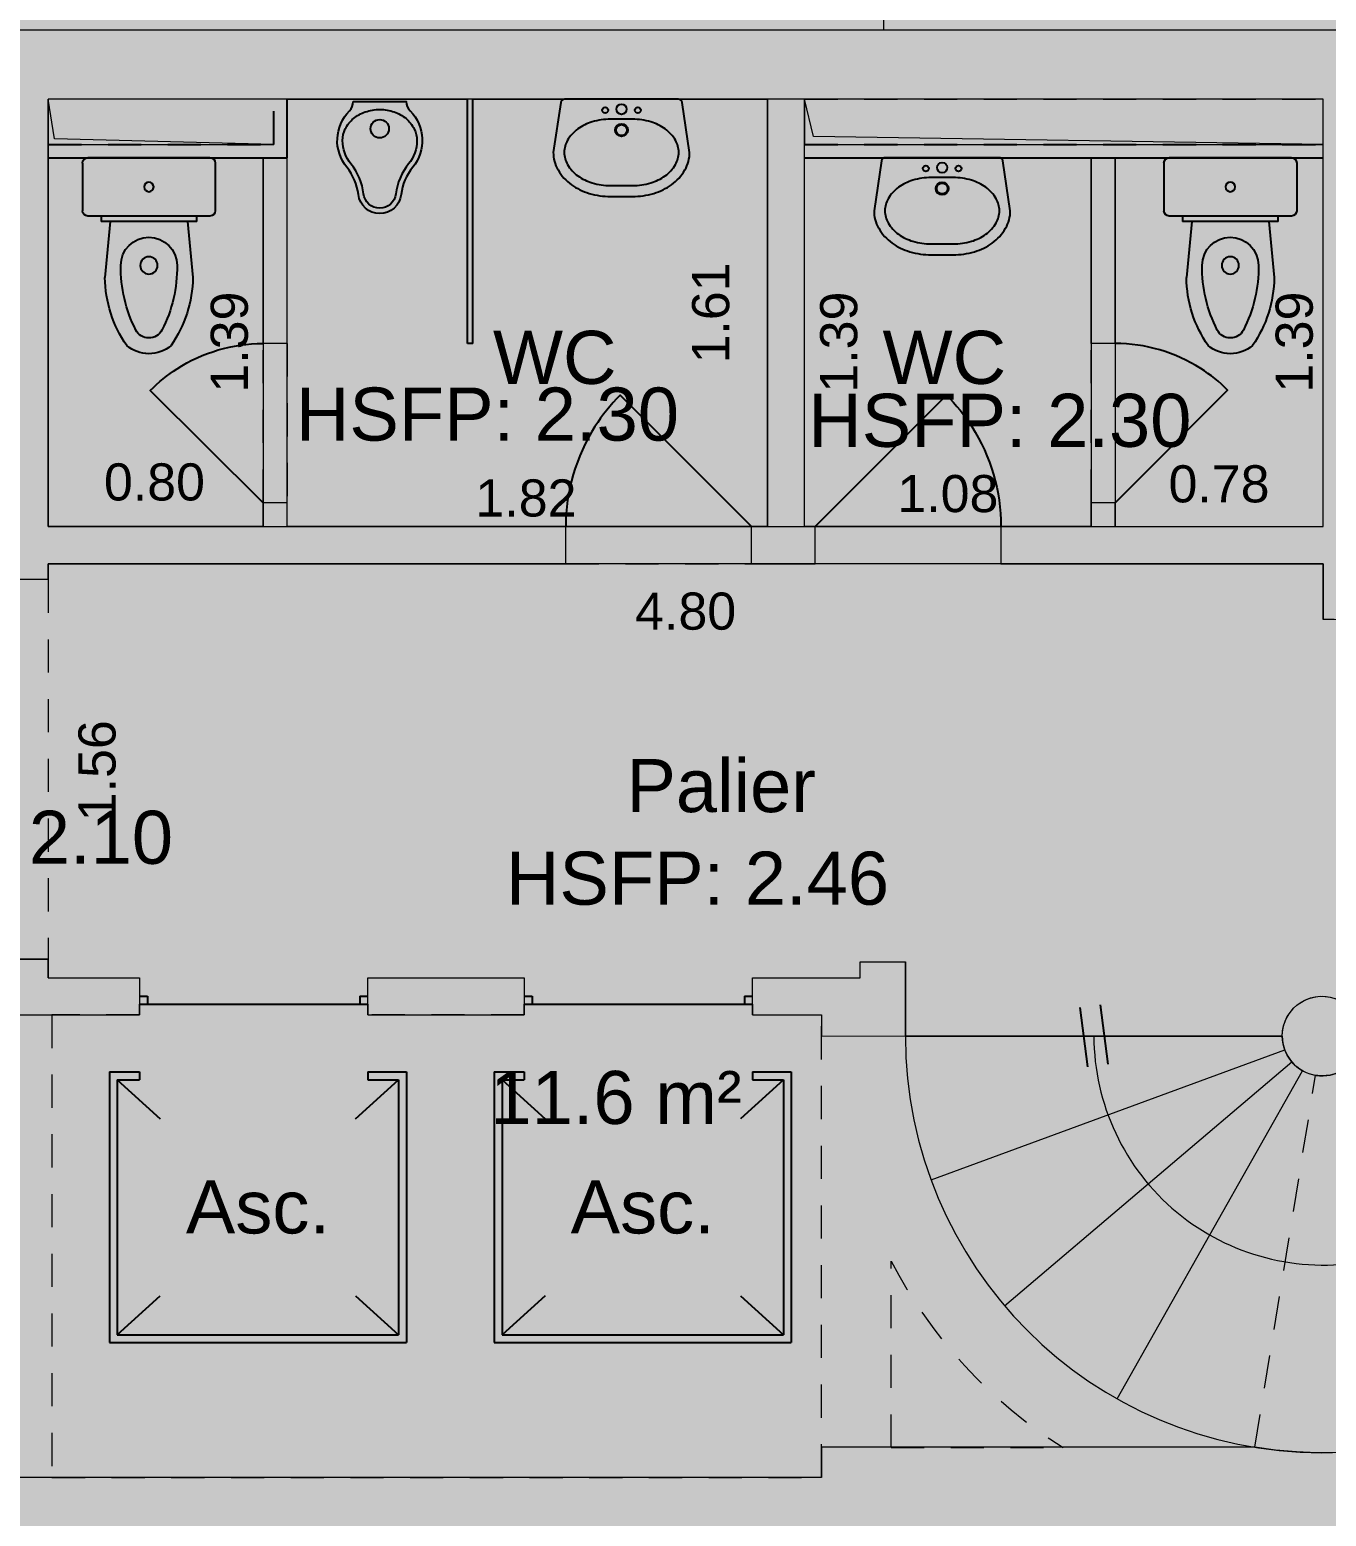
# Model space of a CAD drawing. Header units: metres. Extents: x 96 to 269, y -128 to -61.
# Drawn here: x 121.99 to 126.88, y -81.26 to -75.66 of the extents above; entities that cross this region are included whole.
import ezdxf
from ezdxf.enums import TextEntityAlignment as Align

# ---------------------------------------------------------------- set-up
doc = ezdxf.new("R2010")
doc.units = ezdxf.units.M
doc.header["$PDMODE"] = 3
doc.header["$PDSIZE"] = -2
doc.linetypes.add('AXES', pattern=[2, 1.25, -0.25, 0.25, -0.25])
doc.linetypes.add('CACHE2', pattern=[0.1875, 0.125, -0.0625])
doc.layers.get('0').update_dxf_attribs({"linetype": 'CONTINUOUS'})
doc.layers.get('Defpoints').update_dxf_attribs({"linetype": 'CONTINUOUS'})
for name, color, linetype in [('GEX_BAT_cloison', 2, 'CONTINUOUS'), ('GEX_BAT_cloison_vitree', 141, 'CONTINUOUS'), ('GEX_BAT_escalier_rampe', 6, 'CONTINUOUS'), ('GEX_BAT_gaine_tremie', 13, 'CONTINUOUS'), ('GEX_BAT_linteau_cloison', 3, 'CACHE2'), ('GEX_BAT_linteau_mur', 6, 'CACHE2'), ('GEX_BAT_mur', 1, 'CONTINUOUS'), ('GEX_BAT_tremie', 252, 'CONTINUOUS'), ('GEX_EDS_sdp_1-SDP', 10, 'AXES'), ('GEX_EDS_sdp_2-tremie_su', 7, 'CONTINUOUS'), ('GEX_EDS_sdp_teinte_contour', 11, 'CONTINUOUS'), ('GEX_EQU_ascenseur', 132, 'CONTINUOUS'), ('GEX_HAB_sanitaire', 8, 'CONTINUOUS'), ('GEX_MEP_txt_cot_alti', 51, 'CONTINUOUS'), ('GEX_MEP_txt_cot_plani', 30, 'CONTINUOUS'), ('GEX_MEP_txt_design_commun', 3, 'CONTINUOUS'), ('GEX_MEP_txt_designation', 7, 'CONTINUOUS')]:
    doc.layers.add(name, color=color, linetype=linetype)
for name, color, linetype, true_color in [('GEX_EDS_rdv_sanitaires', 7, 'CONTINUOUS', 0x7fffff), ('GEX_EDS_sdp_2-tremie', 7, 'CONTINUOUS', 0xffff7f), ('GEX_EDS_SU_bureau', 7, 'CONTINUOUS', 0xffdf7f), ('GEX_EDS_SU_palier', 7, 'CONTINUOUS', 0xff7fff), ('GEX_EDS_SU_sanitaires', 7, 'CONTINUOUS', 0xb8ffff), ('GEX_EQU_sanitaire', 9, 'CONTINUOUS', 0x808080), ('GEX_MEP_mur_pochage', 7, 'CONTINUOUS', 0x999999), ('GEX_MEP_ouvrant_porte', 9, 'CONTINUOUS', 0x808080)]:
    doc.layers.add(name, color=color, linetype=linetype, true_color=true_color)
doc.styles.add('G100TXT-cote', font='swissl.ttf')
doc.styles.add('G100TXT-droit', font='swissl.ttf', dxfattribs={"height": 0.2})
doc.styles.add('G100TXT-italic', font='swissli.ttf')
doc.styles.add('SURF', font='swissl.ttf')
doc.dimstyles.new('G100COT-libre', dxfattribs={"dimtxt": 0.14, "dimasz": 0.18, "dimexe": 0.18, "dimexo": 0.2, "dimgap": 0.09, "dimtad": 0, "dimzin": 0, "dimdsep": 46, "dimtxsty": 'G100TXT-cote', "dimblk1": 'OBLIQUE', "dimblk2": 'OBLIQUE', "dimsah": 1, "dimcen": 0.09, "dimse1": 1, "dimse2": 1, "dimsd1": 1, "dimsd2": 1, "dimclrd": 252, "dimaunit": 2, "dimadec": 3, "dimazin": 0, "dimtfac": 1, "dimtix": 1, "dimtofl": 0, "dimtmove": 0, "dimatfit": 3, "dimldrblk": 'OBLIQUE', "dimfxl": 0.18, "dimtolj": 1, "dimtzin": 0, "dimarcsym": 0})

# ---------------------------------------------------------------- blocks, each defined once
blk = doc.blocks.new('Lav_anc_1v')
at = {"layer": 'GEX_HAB_sanitaire'}
for points in [[(0.2671999807789689, -0.01364011874238713, 0.3714912022124027), (0.2513749701811321, 0), (-0.2513749701811321, 0, 0.3714912022124027), (-0.2671999807789689, -0.01364011874238713), (-0.2999999999992724, -0.2335921396638696, 0.1305202039243793), (-0.2796980951852674, -0.310040270441732, 0.001378107605850219), (-0.2792746499490022, -0.3107765809872944, 0.1066419042165476), (-0.2201854041159095, -0.3758630628221908, 0.08343840775337649), (-0.1423817943559698, -0.4138970895614875, 0.07217341362277754), (-0.04800000000091131, -0.4275921396651938), (0.04800000000068394, -0.4275921396651938, 0.0721734136215435), (0.1423817943541508, -0.4138970895614875, 0.08343840775345376), (0.2201854041140905, -0.3758630628221908, 0.106641904216498), (0.2792746499471832, -0.3107765809877492, 0.1319220404657991), (0.2999999999992724, -0.2335921396638696)], [(-0.08498993401315147, -0.04786038884594745, -1), (-0.05879794668055638, -0.04786038884594745, -1)], [(-0.02242018649707234, -0.04379606983138729, -1), (0.02242018649707234, -0.04379606983138729, -1)], [(0.05879794668055638, -0.04786038884594745, -1), (0.08498993401315147, -0.04786038884594745, -1)], [(0.1287391805835796, -0.09930761011992217, 0.07217341362128663), (0.04800000000068394, -0.08759213966322932), (-0.04800000000068394, -0.08759213966322932, 0.07217341362288392), (-0.1287391805853986, -0.09930761011992217, 0.0834384077533716), (-0.1922497833638772, -0.1303545496102743, 0.1066419042166471), (-0.2377308882805664, -0.1804517384848623, 0.1319220404663179), (-0.2520000000022264, -0.2335921396638696, 0.1319220404661892), (-0.2377308882805664, -0.2867325408428769, 0.1066419042165444), (-0.1922497833638772, -0.3368297297179197, 0.0834384077533782), (-0.1287391805853986, -0.3678766692082718, 0.07217341362182433), (-0.04800000000187765, -0.3795921396645099), (0.04800000000068394, -0.3795921396645099, 0.07217341362126348), (0.1287391805835796, -0.3678766692082718, 0.08343917009734833), (0.1922503085993981, -0.3368293538114813, 0.1066408862363475), (0.2377308882787474, -0.2867325408433317, 0.131922040466341), (0.2520000000004075, -0.2335921396638696, 0.1319220404663902), (0.2377308882787474, -0.1804517384848623, 0.1066419042165821), (0.1922497833620582, -0.1303545496102743, 0.08343840775341206)], [(0.0280000000001337, -0.1355921396634585, -1), (-0.0280000000001337, -0.1355921396634585, -1)], [(0.0240000000001146, -0.1355921396634585, -1), (-0.0240000000001146, -0.1355921396634585, -1)]]:
    blk.add_lwpolyline(points, format="xyb", close=True, dxfattribs=at)
blk = doc.blocks.new('WC_anc')
at = {"layer": 'GEX_HAB_sanitaire'}
for p, q in [((-0.2299999999995634, 0), (0.2299999999995634, 0)), ((-0.25, -0.01999999999998181), (-0.25, -0.2000000000000455)), ((0.25, -0.01999999999998181), (0.25, -0.2000000000000455)), ((-0.2299999999995634, -0.2200000000000273), (0.2299999999995634, -0.2200000000000273)), ((-0.1800211909576319, -0.2400000000000091), (-0.1800211909576319, -0.2200000000000273)), ((0.1800211909576319, -0.2200000000000273), (0.1800211909576319, -0.2400000000000091)), ((-0.1800211909576319, -0.2400000000000091), (0.1800211909576319, -0.2400000000000091)), ((-0.1455349706211564, -0.2400000000000091), (-0.1655349706215929, -0.4513128155659842)), ((0.1455349706211564, -0.2400000000000091), (0.1655349706215929, -0.4513128155659842))]:
    blk.add_line(p, q, dxfattribs=at)
for centre, radius in [((0, -0.1100000000000136), 0.01808360721902258), ((0, -0.4057859205188379), 0.03256487162645499)]:
    blk.add_circle(centre, radius, dxfattribs=at)
for centre, radius, start, end in [((-0.2299999999995634, -0.01999999999998181), 0.02, 90, 180), ((0.2299999999995634, -0.01999999999998181), 0.02, 0, 90), ((-0.2299999999995634, -0.2000000000000455), 0.02, 180, 270), ((0.2299999999995634, -0.2000000000000455), 0.02, 270, 0), ((0, -0.4057859205188379), 0.1060212552761711, 0, 180), ((0.4098907800525922, -0.4136457472908432), 0.51598738613228, 179.1272028522205, 207.1953121396612), ((-0.4098907800525922, -0.4136457472909569), 0.5159873861322742, 332.8046878603388, 0.8727971477925268), ((0.2980036237804597, -0.4449736446969155), 0.4635819383751183, 180.7835056242657, 214.5960937535765), ((-0.2980036237804597, -0.4449736446970292), 0.4635819383751183, 325.4039062464342, 359.2164943749918), ((0, -0.6242586016226142), 0.05515311442279596, 207.1953121396019, 332.8046878603388), ((0.002048223230303847, -0.6047060774502597), 0.1343332534198252, 230.3853511661666, 269.1263585809832), ((-0.002048223230303847, -0.6047060774502597), 0.1343332534198252, 270.8736414190167, 309.6146488338334)]:
    blk.add_arc(centre, radius, start, end, dxfattribs=at)
blk = doc.blocks.new('*D19')
at = {"layer": 'Defpoints', "color": 0, "lineweight": 0}
for p in [(122.8639727397112, -77.36315893793783), (122.0639727397111, -77.53040649872007), (122.8639727397112, -77.53040649872007)]:
    blk.add_point(p, dxfattribs=at)
at = {"layer": 'GEX_MEP_txt_cot_plani', "color": 0, "insert": (122.4639727397112, -77.36315893793783), "char_height": 0.14, "attachment_point": 5, "style": 'G100TXT-cote'}
blk.add_mtext('\\A1;0.80', dxfattribs=at)
blk = doc.blocks.new('_OBLIQUE')
at = {"color": 0, "linetype": 'ByBlock'}
blk.add_line((-0.5, -0.5), (0.5, 0.5), dxfattribs=at)
blk = doc.blocks.new('*D20')
at = {"layer": 'Defpoints', "color": 0, "lineweight": 0}
for p in [(122.7469524545975, -76.14040649872014), (122.8639727397112, -76.14040649872014), (122.8639727397112, -77.53040649872007)]:
    blk.add_point(p, dxfattribs=at)
at = {"layer": 'GEX_MEP_txt_cot_plani', "color": 0, "insert": (122.7469524545975, -76.83540649872009), "char_height": 0.14, "attachment_point": 5, "rotation": 90, "style": 'G100TXT-cote'}
blk.add_mtext('\\A1;1.39', dxfattribs=at)
blk = doc.blocks.new('*D21')
at = {"layer": 'Defpoints', "color": 0, "lineweight": 0}
for p in [(124.7739727397112, -77.42354422189162), (122.9539727397112, -77.53040649872007), (124.7739727397112, -77.53040649872007)]:
    blk.add_point(p, dxfattribs=at)
at = {"layer": 'GEX_MEP_txt_cot_plani', "color": 0, "insert": (123.8639727397112, -77.42354422189162), "char_height": 0.14, "attachment_point": 5, "style": 'G100TXT-cote'}
blk.add_mtext('\\A1;1.82', dxfattribs=at)
blk = doc.blocks.new('*D22')
at = {"layer": 'Defpoints', "color": 0, "lineweight": 0}
for p in [(124.5609296676606, -75.92040649872017), (124.7739727397112, -75.92040649872017), (124.7739727397112, -77.53040649872007)]:
    blk.add_point(p, dxfattribs=at)
at = {"layer": 'GEX_MEP_txt_cot_plani', "color": 0, "insert": (124.5609296676606, -76.7254064987201), "char_height": 0.14, "attachment_point": 5, "rotation": 90, "style": 'G100TXT-cote'}
blk.add_mtext('\\A1;1.61', dxfattribs=at)
blk = doc.blocks.new('*D23')
at = {"layer": 'Defpoints', "color": 0, "lineweight": 0}
for p in [(125.9939727397112, -77.40709327318443), (124.9139727397112, -77.53040649872013), (125.9939727397112, -77.53040649872013)]:
    blk.add_point(p, dxfattribs=at)
at = {"layer": 'GEX_MEP_txt_cot_plani', "color": 0, "insert": (125.4539727397112, -77.40709327318443), "char_height": 0.14, "attachment_point": 5, "style": 'G100TXT-cote'}
blk.add_mtext('\\A1;1.08', dxfattribs=at)
blk = doc.blocks.new('*D24')
at = {"layer": 'Defpoints', "color": 0, "lineweight": 0}
for p in [(124.9139727397112, -76.14040649872014), (125.0434384945546, -76.14040649872014), (124.9139727397112, -77.53040649872013)]:
    blk.add_point(p, dxfattribs=at)
at = {"layer": 'GEX_MEP_txt_cot_plani', "color": 0, "insert": (125.0434384945546, -76.83540649872012), "char_height": 0.14, "attachment_point": 5, "rotation": 90, "style": 'G100TXT-cote'}
blk.add_mtext('\\A1;1.39', dxfattribs=at)
blk = doc.blocks.new('*D25')
at = {"layer": 'Defpoints', "color": 0, "lineweight": 0}
for p in [(126.8675291952577, -77.37028476827815), (126.0839727397112, -77.53040649872013), (126.8675291952577, -77.53040649872013)]:
    blk.add_point(p, dxfattribs=at)
at = {"layer": 'GEX_MEP_txt_cot_plani', "color": 0, "insert": (126.4757509674845, -77.37028476827815), "char_height": 0.14, "attachment_point": 5, "style": 'G100TXT-cote'}
blk.add_mtext('\\A1;0.78', dxfattribs=at)
blk = doc.blocks.new('*D26')
at = {"layer": 'Defpoints', "color": 0, "lineweight": 0}
for p in [(126.7599400545758, -76.14040649872014), (126.8675291952578, -76.14040649872014), (126.8675291952577, -77.53040649872013)]:
    blk.add_point(p, dxfattribs=at)
at = {"layer": 'GEX_MEP_txt_cot_plani', "color": 0, "insert": (126.7599400545758, -76.83540649872012), "char_height": 0.14, "attachment_point": 5, "rotation": 90, "style": 'G100TXT-cote'}
blk.add_mtext('\\A1;1.39', dxfattribs=at)
blk = doc.blocks.new('*D27')
at = {"layer": 'Defpoints', "color": 0, "lineweight": 0}
for p in [(122.0639727397106, -77.67040649863839), (126.8675291952572, -77.67040649863806), (126.8675291952572, -77.84986738672272)]:
    blk.add_point(p, dxfattribs=at)
at = {"layer": 'GEX_MEP_txt_cot_plani', "color": 0, "insert": (124.4657509674839, -77.84986738672272), "char_height": 0.14, "attachment_point": 5, "style": 'G100TXT-cote'}
blk.add_mtext('\\A1;4.80', dxfattribs=at)
blk = doc.blocks.new('*D28')
at = {"layer": 'Defpoints', "color": 0, "lineweight": 0}
for p in [(122.0639727397106, -77.67040649863839), (122.2483997917736, -77.67040649863839), (122.0639727397105, -79.2304064986383)]:
    blk.add_point(p, dxfattribs=at)
at = {"layer": 'GEX_MEP_txt_cot_plani', "color": 0, "insert": (122.2483997917737, -78.45040649863833), "char_height": 0.14, "attachment_point": 5, "rotation": 90, "style": 'G100TXT-cote'}
blk.add_mtext('\\A1;1.56', dxfattribs=at)
blk = doc.blocks.new('Urinoire')
at = {"layer": 'GEX_HAB_sanitaire'}
for points in [[(-0.1000000000017849, 0), (0.1000000000018417, 0, 0.1962643846527368), (0.1142860938582544, -0.03499309800918127, -0.3815925434227682), (0.1241131427738082, -0.2479442714907236, 0.1418830566987657), (0.08067353369881403, -0.3503808264986219, -0.887385921762725), (-0.08067353370313413, -0.3503808264958934, 0.1418830567103987), (-0.1241131427781283, -0.2479442714902689, -0.3815925434166694), (-0.1142860938620061, -0.03499309800918127, 0.1962643845374587), (-0.1000000000017849, 0)], [(-5.496758603840135e-10, -0.03000000000020009, -0.08348632025961976), (0.05465599280216793, -0.03919011033121933, -0.09095970986162738), (0.098994949244684, -0.06425953959569597, -0.1040039614469464), (0.1297697984988417, -0.1033027007856617, -0.1155749649677367), (0.1399999999918009, -0.1469693845683651, -0.172419109596774), (0.1085989999261301, -0.2353224106245762, 0.1418830566983598), (0.06081543423863423, -0.348002615853602, -0.8873859217541105), (-0.06081543309880999, -0.3480026254046606, 0.1418830566987895), (-0.1085990042269032, -0.2353224053440499, -0.1724191032057591), (-0.1400000013003364, -0.1469693844087487, -0.1155749648754758), (-0.1297697997218847, -0.103302700567383, -0.1040039614498406), (-0.09899495040224338, -0.06425953942925844, -0.09095970987350682), (-0.05465599391789056, -0.03919011023936037, -0.0834863200542586), (-6.90761225996539e-10, -0.03000000000020009)]]:
    blk.add_lwpolyline(points, format="xyb", close=True, dxfattribs=at)
blk.add_circle((-3.410605131648481e-13, -0.1026313648831092), 0.03466757653131936, dxfattribs=at)

msp = doc.modelspace()

# ---------------------------------------------------------------- hatches: boundary and pattern name
at = {"layer": 'GEX_EDS_rdv_sanitaires', "lineweight": 0}
h = msp.add_hatch(color=256, dxfattribs=at)
h.dxf.hatch_style = 1
h.paths.add_polyline_path([(126.8675291952572, -75.9204064986385), (122.0639727397106, -75.9204064986385), (122.0639727397106, -77.53040649863838), (126.8675291952572, -77.53040649863838)])
at = {"layer": 'GEX_EDS_sdp_2-tremie', "lineweight": 0}
h = msp.add_hatch(color=256, dxfattribs=at)
edge = h.paths.add_edge_path()
edge.add_arc((126.8639727397104, -79.4501321546621), 1.569999999999995, -99.29660184120502, 77.6261611698481, ccw=False)
edge.add_line((126.6103466323148, -80.99951067447168), (124.9775291952574, -80.99951067447167))
edge.add_line((124.9775291952574, -80.99951067447167), (124.9775291952574, -81.11322888838264))
edge.add_line((124.9775291952574, -81.11322888838264), (121.9239727397108, -81.11322888838264))
edge.add_line((121.9239727397108, -81.11322888838264), (121.9239727397108, -81.19322888846428))
edge.add_line((121.9239727397108, -81.19322888846428), (121.4525291952572, -81.19322888846433))
edge.add_line((121.4525291952572, -81.19322888846433), (121.4525291952574, -79.30040649872005))
edge.add_line((121.4525291952574, -79.30040649872005), (121.9239727397107, -79.30040649871997))
edge.add_line((121.9239727397107, -79.30040649871997), (121.9239727397107, -79.37040649871987))
edge.add_line((121.9239727397107, -79.37040649871987), (122.4075291952574, -79.37040649863825))
edge.add_line((122.4075291952574, -79.37040649863825), (122.4075291952574, -79.3304064986383))
edge.add_line((122.4075291952574, -79.3304064986383), (123.2675291952573, -79.33040649863825))
edge.add_line((123.2675291952573, -79.33040649863825), (123.2675291952573, -79.37040649863826))
edge.add_line((123.2675291952573, -79.37040649863826), (123.8575291952573, -79.3704064986382))
edge.add_line((123.8575291952573, -79.3704064986382), (123.8575291952573, -79.33040649863821))
edge.add_line((123.8575291952573, -79.33040649863821), (124.7175291952574, -79.33040649863813))
edge.add_line((124.7175291952574, -79.33040649863813), (124.7175291952574, -79.37040649863816))
edge.add_line((124.7175291952574, -79.37040649863816), (124.9775291952574, -79.37040649863808))
edge.add_line((124.9775291952574, -79.37040649863808), (124.9775291952574, -79.44983358633819))
edge.add_line((124.9775291952574, -79.44983358633819), (126.7139727415892, -79.4501084140905))
edge.add_arc((126.8639727397105, -79.45013215466209), 0.1500000000000039, 179.9909317695924, 423.4199608873015)
edge.add_line((126.9310898725636, -79.31598562851406), (127.2004070312244, -77.91660290241632))
at = {"layer": 'GEX_EDS_sdp_teinte_contour', "lineweight": 0}
h = msp.add_hatch(color=256, dxfattribs=at)
edge = h.paths.add_edge_path()
edge.add_line((115.4625279583747, -70.61822888838573), (115.4625279583746, -71.24402129962621))
edge.add_line((115.4625279583746, -71.24402129962621), (115.6025279583746, -71.2440212996262))
edge.add_line((115.6025279583746, -71.2440212996262), (115.6025279583746, -71.49402129962621))
edge.add_line((115.6025279583746, -71.49402129962621), (115.4325197111948, -71.4940212996263))
edge.add_line((115.4325197111948, -71.4940212996263), (115.4325197111946, -75.60402129962623))
edge.add_line((115.4325197111946, -75.60402129962623), (115.6825291952573, -75.60402129962621))
edge.add_line((115.6825291952573, -75.60402129962621), (115.6825291952573, -76.50830089167971))
edge.add_line((115.6825291952573, -76.50830089167971), (115.6075291952573, -76.50830089167971))
edge.add_line((115.6075291952573, -76.50830089167971), (115.6075291952563, -80.95612328142417))
edge.add_line((115.6075291952563, -80.95612328142417), (115.6703413887801, -80.95612328142414))
edge.add_line((115.6703413887801, -80.95612328142414), (115.6703413887801, -81.31612328142415))
edge.add_line((115.6703413887801, -81.31612328142415), (115.4303413887801, -81.31612328142415))
edge.add_line((115.4303413887801, -81.31612328142415), (115.4303413887799, -84.04612328142416))
edge.add_line((115.4303413887799, -84.04612328142416), (115.6075291952572, -84.04612328142417))
edge.add_line((115.6075291952572, -84.04612328142417), (115.6075291952572, -84.3161232814241))
edge.add_line((115.6075291952572, -84.3161232814241), (115.43034138878, -84.31612328142745))
edge.add_line((115.43034138878, -84.31612328142745), (115.4303413887801, -85.11612328142401))
edge.add_line((115.4303413887801, -85.11612328142401), (128.478383598368, -85.11612328142556))
edge.add_line((128.478383598368, -85.11612328142556), (128.4803319047173, -84.30612328142435))
edge.add_line((128.4803319047173, -84.30612328142435), (128.3803319047172, -84.30612328142432))
edge.add_line((128.3803319047172, -84.30612328142432), (128.3803319047173, -84.00322888838285))
edge.add_line((128.3803319047173, -84.00322888838285), (128.5603319047177, -84.00322888838282))
edge.add_line((128.5603319047177, -84.00322888838282), (128.5603319047173, -81.26322888838352))
edge.add_line((128.5603319047173, -81.26322888838352), (126.8685260406911, -81.26322888838317))
edge.add_line((126.8685260406911, -81.26322888838317), (126.8639727397105, -81.0201321546621))
edge.add_arc((126.8639727397105, -79.45013215466209), 1.570000000000007, 270.0000000000021, 449.8702101483278)
edge.add_line((126.8675291952572, -77.8801361828125), (126.8675291952571, -75.65822888838497))
edge.add_line((126.8675291952571, -75.65822888838497), (128.5675197111858, -75.6582327309888))
edge.add_line((128.5675197111858, -75.6582327309888), (128.5675291952574, -71.46242369065052))
edge.add_line((128.5675291952574, -71.46242369065052), (128.3975291952574, -71.46242369065054))
edge.add_line((128.3975291952574, -71.46242369065054), (128.3975291952574, -71.19822888838515))
edge.add_line((128.3975291952574, -71.19822888838515), (128.4850292633313, -71.19822888838515))
edge.add_line((128.4850292633313, -71.19822888838515), (128.4850292633313, -70.61822888838486))
edge.add_line((128.4850292633313, -70.61822888838486), (115.4625279583747, -70.61822888838573))
at = {"layer": 'GEX_EDS_SU_bureau', "lineweight": 0}
h = msp.add_hatch(color=256, dxfattribs=at)
h.paths.add_polyline_path([(128.5675291952574, -71.46242369065052), (128.3975291952574, -71.46242369065054), (128.3975291952573, -71.19822888838515), (128.4850292633313, -71.19822888838513), (128.4850292633313, -70.61822888838486), (115.4625279583747, -70.61822888838573), (115.4625279583746, -71.24402129962621), (115.6025279583746, -71.24402129962621), (115.6025279583746, -71.49402129962621), (115.4325291952572, -71.4940212996263), (115.4325291952575, -75.60402129962623), (115.6075291952573, -75.60402129962621), (115.6075291952573, -76.50830089167971), (115.6075291952572, -80.95612328142417), (115.6703413887801, -80.95612328142418), (115.6703413887801, -81.31612328142415), (115.4303413887801, -81.31612328142415), (115.4303413887799, -84.04612328142416), (115.6075291952572, -84.04612328142417), (115.6075291952572, -84.3161232814241), (115.43034138878, -84.31612328142404), (115.4203413887801, -85.11612328142401), (128.4803319047172, -85.11612328142422), (128.480331904717, -84.30612328142435), (128.3803319047172, -84.30612328142436), (128.3803319047173, -84.00322888838285), (128.5603319047177, -84.00322888838282), (128.56034138878, -81.26322888838337), (121.382529195257, -81.26322888838264), (121.3825291952571, -80.7004064986386), (121.4525291952571, -80.7004064986386), (121.4525291952571, -80.1504064986384), (121.3825291952571, -80.1504064986384), (121.3825291952571, -79.97040649863845), (118.6125197111939, -79.97040649863801), (118.6125197111945, -74.45540649863852), (125.2125291952516, -74.45540649863882), (125.2125291952516, -75.65822888838522), (128.5675197111944, -75.65822888838517)])
h.paths.add_polyline_path([(118.8725197111946, -71.23040649863853), (118.6125197111946, -71.23040649863853), (118.6125197111946, -71.47040649863855), (118.8725197111946, -71.47040649863855)], flags=16)
h.paths.add_polyline_path([(125.3425291952518, -71.19540649863819), (125.1125291952518, -71.19540649863819), (125.1125291952518, -71.44242369065051), (125.3425291952518, -71.44242369065051)], flags=16)
h.paths.add_polyline_path([(125.32534138878, -84.05540649863859), (125.2953413887801, -84.05540649863859), (125.2953413887801, -84.14040649863861), (125.1553413887801, -84.14040649863861), (125.1553413887801, -84.05540649863859), (125.1253413887801, -84.0554064986386), (125.1253413887801, -84.2554064986386), (125.1553413887801, -84.25540649863859), (125.1553413887801, -84.17040649863861), (125.2953413887801, -84.17040649863861), (125.2953413887801, -84.25540649863859), (125.3253413887801, -84.25540649863859)], flags=16)
h.paths.add_polyline_path([(118.8303413887722, -84.05040649910454), (118.8003413887722, -84.05040649910443), (118.8003413887722, -84.13540649863846), (118.6603413887722, -84.13540649863846), (118.6603413887722, -84.05040649910448), (118.6303413887721, -84.05040649910443), (118.6303413887742, -84.25040649910441), (118.6603413887743, -84.25040649863841), (118.6603413887722, -84.16540649910453), (118.8003413887742, -84.16540649910444), (118.8003413887743, -84.25040649910447), (118.8303413887743, -84.25040649910441)], flags=16)
msp.add_hatch(color=256, dxfattribs=at).paths.add_polyline_path([(121.7875291952573, -75.6582288883853), (125.2125291952516, -75.65822888838522), (125.2125291952516, -74.45540649863882), (118.6125197111945, -74.45540649863852), (118.6125197111939, -79.97040649863801), (121.3825291952571, -79.97040649863845), (121.382529195257, -79.23040649863847), (121.9239727397105, -79.23040649863849), (121.9239727397105, -76.21540649865454), (121.7875291952573, -76.21540649865454)], flags=17)
at = {"layer": 'GEX_EDS_SU_palier', "lineweight": 0}
h = msp.add_hatch(color=256, dxfattribs=at)
edge = h.paths.add_edge_path()
edge.add_line((122.0639727397106, -77.67040649863839), (122.0639727397106, -77.73040649863844))
edge.add_line((122.0639727397106, -77.73040649863844), (121.9239727397104, -77.73040649863856))
edge.add_line((121.9239727397104, -77.73040649863856), (121.9239727397106, -79.16040649863845))
edge.add_line((121.9239727397106, -79.16040649863845), (122.0639727397106, -79.16040649863845))
edge.add_line((122.0639727397106, -79.16040649863845), (122.0639727397105, -79.2304064986383))
edge.add_line((122.0639727397105, -79.2304064986383), (122.4075291952573, -79.23040649863829))
edge.add_line((122.4075291952573, -79.23040649863829), (122.4075291952573, -79.3004064986383))
edge.add_line((122.4075291952573, -79.3004064986383), (122.4375291952574, -79.30040649863831))
edge.add_line((122.4375291952574, -79.30040649863831), (122.4375291952574, -79.3304064986383))
edge.add_line((122.4375291952574, -79.3304064986383), (123.2375291952573, -79.33040649863825))
edge.add_line((123.2375291952573, -79.33040649863825), (123.2375291952573, -79.30040649863825))
edge.add_line((123.2375291952573, -79.30040649863825), (123.2675291952573, -79.30040649863827))
edge.add_line((123.2675291952573, -79.30040649863827), (123.2675291952573, -79.23040649863825))
edge.add_line((123.2675291952573, -79.23040649863825), (123.8575291952573, -79.23040649863822))
edge.add_line((123.8575291952573, -79.23040649863822), (123.8575291952573, -79.30040649863821))
edge.add_line((123.8575291952573, -79.30040649863821), (123.8875291952573, -79.30040649863813))
edge.add_line((123.8875291952573, -79.30040649863813), (123.8875291952573, -79.33040649863821))
edge.add_line((123.8875291952573, -79.33040649863821), (124.6875291952574, -79.33040649863813))
edge.add_line((124.6875291952574, -79.33040649863813), (124.6875291952574, -79.30040649863815))
edge.add_line((124.6875291952574, -79.30040649863815), (124.7175291952573, -79.30040649863804))
edge.add_line((124.7175291952573, -79.30040649863804), (124.7175291952573, -79.23040649863813))
edge.add_line((124.7175291952573, -79.23040649863813), (125.1239727397105, -79.2304064986381))
edge.add_line((125.1239727397105, -79.2304064986381), (125.1239727397105, -79.17040649863813))
edge.add_line((125.1239727397105, -79.17040649863813), (125.2939727397105, -79.17040649863813))
edge.add_line((125.2939727397105, -79.17040649863813), (125.2939727397105, -79.45013215466196))
edge.add_line((125.2939727397105, -79.45013215466196), (126.7139727397105, -79.45013215466209))
edge.add_arc((126.8639727397105, -79.45013215466209), 0.1500000000000057, 63.41996088730161, 180, ccw=False)
edge.add_line((126.9310898725636, -79.31598562851406), (127.2004070312244, -77.9166029024163))
edge.add_arc((126.8639727397107, -79.45013215466048), 1.56999999999838, 77.62616116984319, 89.87021014833444)
edge.add_line((126.8675291952572, -77.8801361828125), (126.8675291952572, -77.67040649863806))
edge.add_line((126.8675291952572, -77.67040649863806), (122.0639727397106, -77.67040649863839))
at = {"layer": 'GEX_EDS_SU_sanitaires', "lineweight": 0}
for points in [[(122.9639727397107, -75.9204064986385), (123.6439727397107, -75.92040649863844), (123.6439727397114, -76.84040649863852), (123.6639727397107, -76.8404064986385), (123.6639727397106, -75.92040649863844), (124.7739727397112, -75.92040649872017), (124.7739727397113, -77.53040649863843), (122.9639727397107, -77.530406498639)], [(122.0639727397106, -76.14040649863838), (122.8739727397107, -76.14040649863838), (122.8739727397107, -77.5304064986384), (122.0639727397106, -77.5304064986384)], [(124.9139727397112, -76.14040649872014), (125.9939727397107, -76.14040649872014), (125.9939727397107, -77.53040649863844), (124.9139727397112, -77.53040649863844)], [(126.0839727397107, -77.53040649863841), (126.8675291952578, -77.53040649863841), (126.8675291952578, -76.14040649872014), (126.0839727397107, -76.14040649872014)]]:
    msp.add_hatch(color=256, dxfattribs=at).paths.add_polyline_path(points)
at = {"layer": 'GEX_MEP_mur_pochage', "lineweight": 0}
h = msp.add_hatch(color=256, dxfattribs=at)
h.dxf.hatch_style = 1
h.paths.add_polyline_path([(129.0136748140202, -70.2529357373112), (128.3779277907005, -70.2529357373112), (128.3779277907005, -70.61822888838486), (128.4850292633313, -70.61822888838486), (128.4850292633313, -71.19822888838513), (128.3975291952574, -71.19822888838515), (128.3975291952574, -71.46242369065054), (128.5675291952574, -71.46242369065052), (128.5675291952572, -75.65822888838485), (121.7875291952573, -75.6582288883853), (121.7875291952572, -76.21540649865454), (121.9239727397106, -76.21540649865454), (121.9239727397106, -77.73040649863847), (122.0639727397106, -77.73040649863844), (122.0639727397106, -77.67040649863839), (124.0139727397106, -77.67040649863841), (124.0139727397106, -77.53040649863841), (122.0639727397106, -77.53040649863838), (122.0639727397106, -75.9204064986385), (124.7739727397107, -75.9204064986385), (124.7739727397107, -77.53040649863843), (124.7139727397106, -77.53040649863841), (124.7139727397106, -77.67040649863841), (124.9539727397106, -77.67040649863843), (124.9539727397106, -77.53040649863843), (124.9139727397107, -77.53040649863843), (124.9139727397107, -75.9204064986385), (126.8675291952572, -75.92040649863851), (126.8675291952572, -77.53040649863844), (125.6539727397106, -77.53040649863844), (125.6539727397106, -77.67040649863844), (126.8675291952572, -77.67040649863846), (126.8675291952572, -77.8801361828125, -2.410351800652942), (125.2939727397105, -79.45013215466193), (125.2939727397105, -79.17040649863813), (125.1239727397105, -79.17040649863813), (125.1239727397105, -79.2304064986381), (124.7175291952573, -79.23040649863813), (124.7175291952574, -79.37040649863816), (124.9775291952574, -79.37040649863808), (124.9775291952574, -81.11322888838264), (122.077529195257, -81.11322888838264), (122.0775291952574, -79.37040649863829), (122.4075291952574, -79.37040649863829), (122.4075291952574, -79.23040649863829), (122.0639727397105, -79.2304064986383), (122.0639727397106, -79.16040649863845), (121.9239727397105, -79.16040649863845), (121.9239727397105, -81.2632288883826), (128.5603319047173, -81.26322888838337), (128.5603319047177, -84.0032288883829), (128.3803319047172, -84.00322888838285), (128.3803319047172, -84.30612328142436), (128.56034138878, -84.30612328142433), (128.56034138878, -85.11612328142556), (128.4964258079556, -85.11612328142556), (128.4964258079556, -85.18150170111286), (128.4885970958586, -85.23238832974363), (129.0136748140202, -85.2323883297437), (129.0136748140202, -81.00105127812988), (127.839433998796, -81.00105127812975, 0.696912166845738), (127.1297068055108, -77.63732764181809), (127.1297068055108, -75.92040649863849), (129.0136748140202, -75.9204064986385)])
h.paths.add_polyline_path([(125.2397068055109, -80.29785555914795, 0.1328569465776412), (125.8885114806247, -81.00105127812952), (125.239706805511, -81.00105127812947)], flags=16)
h = msp.add_hatch(color=256, dxfattribs=at)
h.dxf.hatch_style = 1
h.paths.add_polyline_path([(123.8575291952573, -79.23040649863822), (123.2675291952573, -79.23040649863825), (123.2675291952573, -79.37040649863826), (123.8575291952573, -79.37040649863823)])
msp.add_hatch(color=256, dxfattribs=at).paths.add_polyline_path([(126.7139727397105, -79.45013215466209, 1), (127.0139727397105, -79.45013215466209, 1)])

# ---------------------------------------------------------------- linework, layer by layer
at = {"layer": 'GEX_BAT_cloison', "lineweight": 0}
for p, q in [((122.8739727397107, -76.84040649863847), (122.8739727397107, -76.1404064986384)), ((122.9639727397107, -76.84040649863843), (122.9639727397107, -76.14040649863841)), ((125.9939727397107, -76.84040649863951), (125.9939727397107, -76.14040649863844)), ((126.0839727397107, -76.84040649863948), (126.0839727397107, -76.14040649863844)), ((122.9639727397107, -76.84040649863846), (122.8739727397107, -76.84040649863846)), ((126.0839727397107, -76.84040649863948), (125.9939727397108, -76.84040649863948)), ((122.8739727397107, -77.53040649863834), (122.8739727397107, -77.44040649863841)), ((122.9639727397106, -77.44040649863844), (122.8739727397107, -77.44040649863844)), ((122.9639727397107, -77.53040649863834), (122.9639727397107, -77.44040649863844)), ((125.9939727397107, -77.53040649863847), (125.9939727397107, -77.44040649863945)), ((126.0839727397107, -77.44040649863948), (125.9939727397107, -77.44040649863948)), ((126.0839727397107, -77.53040649863847), (126.0839727397107, -77.44040649863948))]:
    msp.add_line(p, q, dxfattribs=at)
at = {"layer": 'GEX_BAT_cloison_vitree'}
for p, q in [((123.6439727397107, -76.84040649863852), (123.6439727397107, -75.92040649863844)), ((123.6639727397107, -76.8404064986385), (123.6639727397107, -75.92040649863841)), ((123.6639727397107, -76.8404064986385), (123.6439727397107, -76.8404064986385))]:
    msp.add_line(p, q, dxfattribs=at)
at = {"layer": 'GEX_BAT_escalier_rampe'}
for p, q in [((125.9510613147576, -79.34224055902469), (125.9795732004273, -79.56571007331536)), ((126.0280988976936, -79.3324115370909), (126.0566107833634, -79.55588105138338))]:
    msp.add_line(p, q, dxfattribs=at)
at = {"layer": 'GEX_BAT_escalier_rampe', "lineweight": 0}
for p, q in [((126.7139727397105, -79.45013215466209), (125.2939727397105, -79.45013215466209)), ((125.3903103193283, -79.99162921906169), (126.7231769670626, -79.50186754298056)), ((125.6675002183772, -80.46667212224548), (126.7496600784366, -79.54725380761592)), ((126.0915248521834, -80.81696215910853), (126.7901719861251, -79.58072100859007))]:
    msp.add_line(p, q, dxfattribs=at)
at = {"layer": 'GEX_BAT_escalier_rampe', "linetype": 'CACHE2', "lineweight": 0}
msp.add_line((126.6103466323148, -80.99951067447168), (126.8397409460103, -79.59816194954836), dxfattribs=at)
at = {"layer": 'GEX_BAT_escalier_rampe'}
msp.add_lwpolyline([(126.8139399283714, -80.30439096679476, 0.1211528466772961, 0, 0), (127.0262506312416, -80.29848582430833, 0, 0, 0)], format="xyseb", dxfattribs=at)
at = {"layer": 'GEX_BAT_escalier_rampe', "lineweight": 0}
msp.add_arc((126.8685030745495, -79.44846748371566), 0.8645319375166237, 180.1103240658977, 280.5134217811187, dxfattribs=at)
at = {"layer": 'GEX_BAT_gaine_tremie', "linetype": 'CACHE2'}
for p, q in [((122.9139727397107, -76.0904064986384), (122.9139727397107, -75.92040649863853)), ((122.0639727397106, -76.0904064986384), (122.9139727397107, -76.0904064986384)), ((124.9139727397107, -76.09040649863843), (126.8675291952572, -76.09040649863843))]:
    msp.add_line(p, q, dxfattribs=at)
at = {"layer": 'GEX_BAT_gaine_tremie'}
for p, q in [((122.9639727397107, -76.14040649863843), (122.9639727397107, -75.92040649863853)), ((122.0639727397106, -76.14040649863838), (122.9639727397107, -76.14040649863838)), ((124.9139727397107, -76.14040649863843), (126.8675291952572, -76.14040649863843))]:
    msp.add_line(p, q, dxfattribs=at)
at = {"layer": 'GEX_BAT_linteau_cloison', "lineweight": 0}
for p, q in [((122.8739727397107, -77.44040649863842), (122.8739727397107, -76.84040649863849)), ((122.9639727397107, -76.84040649863849), (122.9639727397107, -77.44040649863842)), ((125.9939727397107, -77.44040649863945), (125.9939727397107, -76.84040649863951)), ((126.0839727397107, -76.84040649863951), (126.0839727397107, -77.44040649863948))]:
    msp.add_line(p, q, dxfattribs=at)
at = {"layer": 'GEX_BAT_linteau_mur', "lineweight": 0}
for p, q in [((124.7139727397106, -77.53040649863843), (124.0139727397106, -77.53040649863843)), ((124.9539727397106, -77.53040649863844), (125.6539727397106, -77.53040649863844)), ((124.0139727397106, -77.67040649863847), (124.7139727397106, -77.67040649863847)), ((125.6539727397106, -77.6704064986385), (124.9539727397106, -77.6704064986385)), ((122.0639727397106, -77.73040649863847), (122.0639727397106, -79.16040649863845))]:
    msp.add_line(p, q, dxfattribs=at)
at = {"layer": 'GEX_BAT_mur', "lineweight": 0}
for p, q in [((121.7875291952573, -75.6582288883853), (128.5675291952572, -75.6582288883853)), ((124.7739727397107, -75.9204064986385), (122.0639727397106, -75.9204064986385)), ((122.0639727397106, -77.53040649863838), (122.0639727397106, -75.9204064986385)), ((124.7739727397107, -77.53040649863843), (124.7739727397107, -75.9204064986385)), ((124.9139727397107, -77.53040649863843), (124.9139727397107, -75.9204064986385)), ((126.8675291952572, -77.53040649863844), (126.8675291952572, -75.9204064986385)), ((122.0639727397106, -77.53040649863838), (124.0139727397106, -77.53040649863838)), ((124.0139727397106, -77.67040649863844), (124.0139727397106, -77.53040649863844)), ((124.7139727397106, -77.67040649863844), (124.7139727397106, -77.53040649863844)), ((124.7139727397106, -77.53040649863841), (124.7739727397106, -77.53040649863841)), ((124.9139727397107, -77.53040649863843), (124.9539727397106, -77.53040649863843)), ((124.9539727397106, -77.67040649863847), (124.9539727397106, -77.53040649863843)), ((125.6539727397106, -77.53040649863844), (126.8675291952572, -77.53040649863844)), ((125.6539727397106, -77.53040649863911), (125.6539727397106, -77.67040649863844)), ((122.0639727397106, -77.67040649863839), (124.0139727397106, -77.67040649863839)), ((122.0639727397106, -77.73040649863844), (122.0639727397106, -77.67040649863839)), ((124.7139727397106, -77.67040649863841), (124.9539727397106, -77.67040649863841)), ((125.6539727397106, -77.67040649863844), (126.8675291952572, -77.67040649863844)), ((126.8675291952572, -77.67040649863846), (126.8675291952572, -77.88013618281224)), ((122.0639727397106, -77.73040649863844), (121.9239727397106, -77.73040649863844)), ((122.0639727397106, -79.16040649863845), (121.9239727397106, -79.16040649863845)), ((122.0639727397105, -79.23040649863833), (122.0639727397105, -79.16040649863845)), ((125.1239727397105, -79.2304064986381), (125.1239727397105, -79.17040649863813)), ((125.1239727397105, -79.17040649863813), (125.2939727397105, -79.17040649863813)), ((125.2939727397105, -79.4501321546621), (125.2939727397105, -79.17040649863813)), ((122.0639727397105, -79.2304064986383), (122.4075291952573, -79.2304064986383)), ((122.4075291952574, -79.23040649863833), (122.4075291952574, -79.37040649863829)), ((123.2675291952573, -79.37040649863823), (123.2675291952573, -79.23040649863827)), ((123.2675291952573, -79.23040649863825), (123.8575291952573, -79.23040649863825)), ((123.8575291952573, -79.23040649863822), (123.8575291952573, -79.3704064986382)), ((124.7175291952574, -79.37040649863815), (124.7175291952574, -79.23040649863816)), ((124.7175291952573, -79.23040649863813), (125.1239727397105, -79.23040649863813))]:
    msp.add_line(p, q, dxfattribs=at)
at = {"layer": 'GEX_BAT_mur', "linetype": 'CACHE2', "lineweight": 0}
for p, q in [((124.9139727397107, -75.9204064986385), (126.8675291952572, -75.9204064986385)), ((122.4075291952574, -79.37040649863829), (122.0775291952574, -79.37040649863829)), ((122.0775291952574, -79.37040649863829), (122.0775291952574, -81.11322888838264)), ((123.8575291952573, -79.37040649863823), (123.2675291952573, -79.37040649863823)), ((124.7175291952574, -79.37040649863816), (124.9775291952574, -79.37040649863816)), ((124.9775291952574, -81.11322888838264), (124.9775291952574, -79.37040649863808)), ((125.239706805511, -81.00105127812947), (125.239706805511, -80.29785555914792)), ((125.239706805511, -81.00105127812947), (125.8885114806248, -81.00105127812947)), ((122.077529195257, -81.11322888838264), (124.9775291952574, -81.11322888838264))]:
    msp.add_line(p, q, dxfattribs=at)
at = {"layer": 'GEX_BAT_mur', "lineweight": 0}
msp.add_circle((126.8639727397105, -79.45013215466209), 0.15, dxfattribs=at)
msp.add_arc((126.8639727397105, -79.4501321546621), 1.57, 180, 89.87021014832938, dxfattribs=at)
at = {"layer": 'GEX_BAT_mur', "linetype": 'CACHE2', "lineweight": 0}
msp.add_arc((126.8639727397105, -79.4501321546621), 1.832177610253531, 207.5605831948009, 237.8318772505411, dxfattribs=at)
at = {"layer": 'GEX_BAT_tremie', "lineweight": 0, "flags": 128}
for points in [[(122.0639727397106, -75.9204064986385), (122.0639727397106, -76.09040649863839), (122.9139727397107, -76.09040649863839), (122.087885047428, -76.06947773341834)], [(124.9139727397107, -75.9204064986385), (124.9139727397107, -76.09040649863843), (126.8675291952572, -76.09040649863843), (124.9477828552365, -76.06018861275105)]]:
    msp.add_lwpolyline(points, close=True, dxfattribs=at)
at = {"layer": 'GEX_EDS_rdv_sanitaires', "lineweight": 0}
msp.add_lwpolyline([(126.8675291952572, -75.9204064986385), (122.0639727397106, -75.9204064986385), (122.0639727397106, -77.53040649863838), (126.8675291952572, -77.53040649863838)], close=True, dxfattribs=at)
at = {"layer": 'GEX_EDS_sdp_1-SDP', "color": 1, "lineweight": 0, "true_color": 0xff0000, "const_width": 0.15, "flags": 128}
msp.add_lwpolyline([(115.4625279583747, -70.61822888838573), (115.4625279583747, -71.24402129962621), (115.6025279583746, -71.24402129962621), (115.6025279583746, -71.49402129962621), (115.4325197111948, -71.49402129962621), (115.4325197111948, -75.60402129962623), (115.6075291952573, -75.60402129962623), (115.6075291952573, -76.50830089167972), (115.6075291952573, -76.50830089167972), (115.6075291952573, -80.95612328142417), (115.6703413887801, -80.95612328142417), (115.6703413887801, -81.31612328142415), (115.4303413887801, -81.31612328142415), (115.4303413887801, -84.04612328142416), (115.6075291952572, -84.04612328142416), (115.6075291952572, -84.3161232814241), (115.43034138878, -84.31612328142745), (115.43034138878, -85.11612328142401), (128.478383598368, -85.11612328142556), (128.4803319047173, -84.30612328142435), (128.3803319047172, -84.30612328142435), (128.3803319047172, -84.00322888838285), (128.5603319047177, -84.00322888838285), (128.5603319047177, -81.26322888838352), (126.8685260406911, -81.26322888838352), (126.8639727397105, -81.0201321546621, 0.9988680108178136), (126.8675291952572, -77.8801361828125), (126.8675291952572, -75.65822888838497), (128.5675197111858, -75.6582327309888), (128.5675291952574, -71.46242369065052), (128.3975291952574, -71.46242369065052), (128.3975291952574, -71.19822888838515), (128.4850292633313, -71.19822888838515), (128.4850292633313, -70.61822888838486)], format="xyb", close=True, dxfattribs=at)
at = {"layer": 'GEX_EDS_sdp_2-tremie', "lineweight": 0, "flags": 128}
msp.add_lwpolyline([(127.2004070312244, -77.91660290241632, -0.9735002602865889), (126.6103466323148, -80.99951067447168), (124.9775291952574, -80.99951067447168), (124.9775291952574, -81.11322888838264), (121.9239727397108, -81.11322888838264), (121.9239727397108, -81.19322888846428), (121.4525291952572, -81.19322888846428), (121.4525291952572, -79.30040649872005), (121.9239727397107, -79.30040649872005), (121.9239727397107, -79.37040649871987), (122.4075291952574, -79.37040649863825), (122.4075291952574, -79.3304064986383), (123.2675291952573, -79.3304064986383), (123.2675291952573, -79.37040649863826), (123.8575291952573, -79.37040649863826), (123.8575291952573, -79.33040649863821), (124.7175291952574, -79.33040649863821), (124.7175291952574, -79.37040649863816), (124.9775291952574, -79.37040649863816), (124.9775291952574, -79.44983358633819), (126.7139727415892, -79.4501084140905, 1.79349557457266), (126.9310898725636, -79.31598562851406)], format="xyb", close=True, dxfattribs=at)
at = {"layer": 'GEX_EDS_SU_bureau', "lineweight": 0, "flags": 128}
msp.add_lwpolyline([(121.7875291952573, -75.6582288883853), (125.2125291952516, -75.6582288883853), (125.2125291952516, -74.45540649863882), (118.6125197111945, -74.45540649863882), (118.6125197111945, -79.97040649863801), (121.3825291952571, -79.97040649863801), (121.3825291952571, -79.23040649863847), (121.9239727397105, -79.23040649863847), (121.9239727397105, -76.21540649865454), (121.7875291952573, -76.21540649865454)], close=True, dxfattribs=at)
at = {"layer": 'GEX_EDS_SU_palier', "lineweight": 0, "flags": 128}
for points in [[(127.2004070312244, -77.9166029024163, 0.05347562856373955), (126.8675291952572, -77.8801361828125), (126.8675291952572, -77.67040649863806), (122.0639727397106, -77.67040649863839), (122.0639727397106, -77.73040649863844), (121.9239727397104, -77.73040649863844)], [(121.9239727397104, -79.16040649863845), (122.0639727397106, -79.16040649863845), (122.0639727397106, -79.2304064986383), (122.4075291952573, -79.2304064986383), (122.4075291952573, -79.3004064986383), (122.4375291952574, -79.3004064986383), (122.4375291952574, -79.3304064986383), (123.2375291952573, -79.3304064986383), (123.2375291952573, -79.30040649863825), (123.2675291952573, -79.30040649863825), (123.2675291952573, -79.23040649863825), (123.8575291952573, -79.23040649863825), (123.8575291952573, -79.30040649863821), (123.8875291952573, -79.30040649863821), (123.8875291952573, -79.33040649863824), (124.6875291952574, -79.33040649863824), (124.6875291952574, -79.30040649863815), (124.7175291952573, -79.30040649863815), (124.7175291952573, -79.23040649863813), (125.1239727397105, -79.23040649863813), (125.1239727397105, -79.17040649863813), (125.2939727397105, -79.17040649863813), (125.2939727397105, -79.45013215466196), (126.7139727397105, -79.45013215466196, -0.5576222446902501), (126.9310898725636, -79.31598562851406)]]:
    msp.add_lwpolyline(points, format="xyb", dxfattribs=at)
at = {"layer": 'GEX_EDS_SU_sanitaires', "lineweight": 0, "flags": 128}
msp.add_lwpolyline([(122.9639727397107, -75.9204064986385), (123.6439727397107, -75.9204064986385), (123.6439727397107, -76.84040649863852), (123.6639727397107, -76.84040649863852), (123.6639727397107, -75.92040649863844), (124.7739727397112, -75.92040649872017), (124.7739727397112, -77.53040649863843), (122.9639727397107, -77.53040649863843)], close=True, dxfattribs=at)
at = {"layer": 'GEX_EDS_SU_sanitaires', "lineweight": 0}
for points in [[(122.0639727397106, -76.14040649863838), (122.8739727397107, -76.14040649863838), (122.8739727397107, -77.5304064986384), (122.0639727397106, -77.5304064986384)], [(124.9139727397112, -76.14040649872014), (125.9939727397107, -76.14040649872014), (125.9939727397107, -77.53040649863844), (124.9139727397112, -77.53040649863844)], [(126.0839727397107, -77.53040649863841), (126.8675291952578, -77.53040649863841), (126.8675291952578, -76.14040649872014), (126.0839727397107, -76.14040649872014)]]:
    msp.add_lwpolyline(points, close=True, dxfattribs=at)
at = {"layer": 'GEX_EQU_ascenseur'}
for p, q in [((122.4075291952574, -79.3004064986383), (122.4375291952573, -79.3004064986383)), ((122.4375291952574, -79.3004064986383), (122.4375291952574, -79.33040649863831)), ((123.2375291952573, -79.30040649863828), (123.2375291952573, -79.3304064986383)), ((123.2375291952573, -79.30040649863825), (123.2675291952573, -79.30040649863825)), ((123.8575291952573, -79.30040649863821), (123.8875291952573, -79.30040649863821)), ((123.8875291952573, -79.30040649863821), (123.8875291952573, -79.33040649863824)), ((124.6875291952573, -79.30040649863824), (124.6875291952573, -79.33040649863815)), ((124.6875291952574, -79.30040649863815), (124.7175291952573, -79.30040649863815)), ((122.4075291952574, -79.3304064986383), (123.2675291952573, -79.3304064986383)), ((123.8575291952573, -79.33040649863821), (124.7175291952573, -79.33040649863821)), ((122.293972739711, -79.58540649875385), (122.4075291952579, -79.58540649875385)), ((122.293972739711, -79.58540649875385), (122.293972739711, -80.60540649875387)), ((122.4075291952579, -79.58540649875385), (122.4075291952579, -79.6154064987539)), ((123.2675291952578, -79.58540649875391), (123.4139727397111, -79.58540649875391)), ((123.2675291952578, -79.58540649875391), (123.2675291952578, -79.61540649875393)), ((123.4139727397111, -79.58540649875388), (123.4139727397111, -80.60540649875387)), ((123.7439727397111, -79.58540649875391), (123.8575291952578, -79.58540649875391)), ((123.7439727397111, -79.58540649875391), (123.7439727397111, -80.60540649875391)), ((123.8575291952578, -79.58540649875393), (123.8575291952578, -79.61540649875393)), ((124.7175291952579, -79.58540649875391), (124.8639727397111, -79.58540649875391)), ((124.7175291952579, -79.58540649875391), (124.7175291952579, -79.61540649875396)), ((124.8639727397111, -79.58540649875391), (124.8639727397111, -80.60540649875394)), ((122.3239727397111, -79.61540649875387), (122.4075291952578, -79.61540649875387)), ((122.3239727397111, -79.61540649875387), (122.3239727397111, -80.57540649875386)), ((122.323972739711, -79.6154064987539), (122.4859171840799, -79.76207316535212)), ((123.2220282959932, -79.76207316476254), (123.383972739711, -79.61540649875391)), ((123.2675291952578, -79.6154064987539), (123.383972739711, -79.6154064987539)), ((123.383972739711, -79.61540649875388), (123.383972739711, -80.57540649875388)), ((123.7739727397111, -79.6154064987539), (123.8575291952578, -79.6154064987539)), ((123.7739727397111, -79.6154064987539), (123.7739727397111, -80.5754064987539)), ((123.7739727397111, -79.6154064987539), (123.93591718408, -79.76207316535215)), ((124.8339727397111, -79.61540649875391), (124.6720282959932, -79.76207316476257)), ((124.7175291952578, -79.61540649875393), (124.8339727397111, -79.61540649875393)), ((124.8339727397111, -79.61540649875391), (124.8339727397111, -80.57540649875392)), ((122.323972739711, -80.57540649875389), (122.4859171834289, -80.42873983274526)), ((123.2220282953422, -80.42873983215569), (123.383972739711, -80.5754064987539)), ((123.935917183429, -80.42873983274526), (123.7739727397111, -80.57540649875396)), ((124.6720282953422, -80.4287398321557), (124.8339727397111, -80.57540649875395)), ((122.3239727397111, -80.57540649875386), (123.383972739711, -80.57540649875386)), ((123.7739727397111, -80.5754064987539), (124.833972739711, -80.5754064987539)), ((122.2939727397111, -80.60540649875387), (123.413972739711, -80.60540649875387)), ((123.7439727397111, -80.60540649875391), (124.863972739711, -80.60540649875391))]:
    msp.add_line(p, q, dxfattribs=at)
at = {"layer": 'GEX_MEP_ouvrant_porte'}
for points in [[(122.8739727397102, -77.44040649863837), (122.4484410689906, -77.01741383063708, -0.05432790184915497), (122.5495410253022, -76.93568473096013, -0.1430387188211129), (122.8721773939206, -76.8404091847026, -0.1430387188211129)], [(126.0839727397107, -77.44040649863946), (126.5082368085828, -77.01614243012112, 0.05432790184915497), (126.4068927515468, -76.93471621196095, 0.1430387188211129), (126.0839727397108, -76.84040649863948, 0.1430387188211129)], [(124.7139727397106, -77.53040649863843), (124.2189979931055, -77.03543175162136, 0.05432790184915497), (124.1240007385853, -77.15366648483005, 0.1430387188211129), (124.0139727397106, -77.53040649863894, 0.1430387188211129)], [(124.9539727397106, -77.53040649863846), (125.4489474863158, -77.0354317516215, -0.05432790184915497), (125.543944740836, -77.15366648483021, -0.1430387188211129), (125.6539727397106, -77.53040649863911, -0.1430387188211129)]]:
    msp.add_lwpolyline(points, format="xyb", dxfattribs=at)

# ---------------------------------------------------------------- block references
at = {"layer": 'GEX_EQU_sanitaire'}
msp.add_blockref('Urinoire', (123.3129878053394, -75.92868288745831), dxfattribs=at)
for p, xscale, yscale, zscale in [((124.2239727397108, -75.92040649863844), 0.8562259894470322, 0.8562259894470322, 0.8562259894470322), ((125.4323781842256, -76.14040649863844), 0.8562259894470323, 0.8562259894470323, 0.8562259894470323)]:
    msp.add_blockref('Lav_anc_1v', p, dxfattribs=dict(at, xscale=xscale, yscale=yscale, zscale=zscale))
at = {"layer": 'GEX_EQU_sanitaire', "xscale": -1}
for p in [(122.4430934383759, -76.14040649863841), (126.5182931416359, -76.14040649863851)]:
    msp.add_blockref('WC_anc', p, dxfattribs=at)

# ---------------------------------------------------------------- texts
at = {"layer": 'GEX_EDS_sdp_2-tremie_su', "lineweight": 0, "style": 'SURF'}
msp.add_text('11.6 m²', height=0.2, dxfattribs=at).set_placement((124.2033716295102, -79.68153464793738), align=Align.MIDDLE_CENTER)
at = {"layer": 'GEX_MEP_txt_cot_alti', "style": 'G100TXT-italic'}
for s, p in [('HSFP: 2.30', (124.440814945366, -77.10655048701886)), ('HSFP: 2.30', (126.3717060372386, -77.12999995315315)), ('HSL: 2.10', (122.5341819955189, -78.70119290768007)), ('HSFP: 2.46', (125.232276292255, -78.85531158130686))]:
    msp.add_text(s, height=0.1999999999999999, dxfattribs=at).set_placement(p, align=Align.MIDDLE_RIGHT)
at = {"layer": 'GEX_MEP_txt_design_commun', "char_height": 0.2, "width": 1.021995926680233, "attachment_point": 5, "style": 'G100TXT-droit'}
for insert in [(122.853972739711, -80.0954064987539), (124.3039727397111, -80.09540649875393)]:
    msp.add_mtext('Asc.', dxfattribs=dict(at, insert=insert))
at = {"layer": 'GEX_MEP_txt_designation', "char_height": 0.2, "width": 0.8201384929125197, "attachment_point": 5, "style": 'G100TXT-droit'}
for s, insert in [('WC', (123.972530426043, -76.89419802720926)), ('WC', (125.4405846269162, -76.89419802720933)), ('Palier', (124.5996650910017, -78.50787056490934))]:
    msp.add_mtext(s, dxfattribs=dict(at, insert=insert))

# ---------------------------------------------------------------- dimensions: what is measured, and where the dimension line sits
at = {"layer": 'GEX_MEP_txt_cot_plani'}
for base, p1, p2, picture, middle in [((124.5609296676606, -75.92040649872017), (124.7739727397112, -77.53040649872007), (124.7739727397112, -75.92040649872017), '*D22', (124.5609296676606, -76.7254064987201)), ((122.7469524545975, -76.14040649872014), (122.8639727397112, -77.53040649872007), (122.8639727397112, -76.14040649872014), '*D20', (122.7469524545975, -76.83540649872009)), ((125.0434384945546, -76.14040649872014), (124.9139727397112, -77.53040649872013), (124.9139727397112, -76.14040649872014), '*D24', (125.0434384945546, -76.83540649872012)), ((126.7599400545758, -76.14040649872014), (126.8675291952577, -77.53040649872013), (126.8675291952578, -76.14040649872014), '*D26', (126.7599400545758, -76.83540649872012)), ((122.2483997917736, -77.67040649863839), (122.0639727397105, -79.2304064986383), (122.0639727397106, -77.67040649863839), '*D28', (122.2483997917737, -78.45040649863833))]:
    dim = msp.add_linear_dim(base=base, p1=p1, p2=p2, angle=90, dimstyle='G100COT-libre', dxfattribs=at)
    dim.commit()
    dim.dimension.update_dxf_attribs({"geometry": picture, "text_midpoint": middle})
for base, p1, p2, picture, middle in [((122.8639727397112, -77.36315893793783), (122.0639727397111, -77.53040649872007), (122.8639727397112, -77.53040649872007), '*D19', (122.4639727397112, -77.36315893793783)), ((126.8675291952577, -77.37028476827815), (126.0839727397112, -77.53040649872013), (126.8675291952577, -77.53040649872013), '*D25', (126.4757509674845, -77.37028476827815)), ((124.7739727397112, -77.42354422189162), (122.9539727397112, -77.53040649872007), (124.7739727397112, -77.53040649872007), '*D21', (123.8639727397112, -77.42354422189162)), ((125.9939727397112, -77.40709327318443), (124.9139727397112, -77.53040649872013), (125.9939727397112, -77.53040649872013), '*D23', (125.4539727397112, -77.40709327318443)), ((126.8675291952572, -77.84986738672272), (122.0639727397106, -77.67040649863839), (126.8675291952572, -77.67040649863806), '*D27', (124.4657509674839, -77.84986738672272))]:
    dim = msp.add_linear_dim(base=base, p1=p1, p2=p2, dimstyle='G100COT-libre', dxfattribs=at)
    dim.commit()
    dim.dimension.update_dxf_attribs({"geometry": picture, "text_midpoint": middle})

doc.saveas('drawing.dxf')
